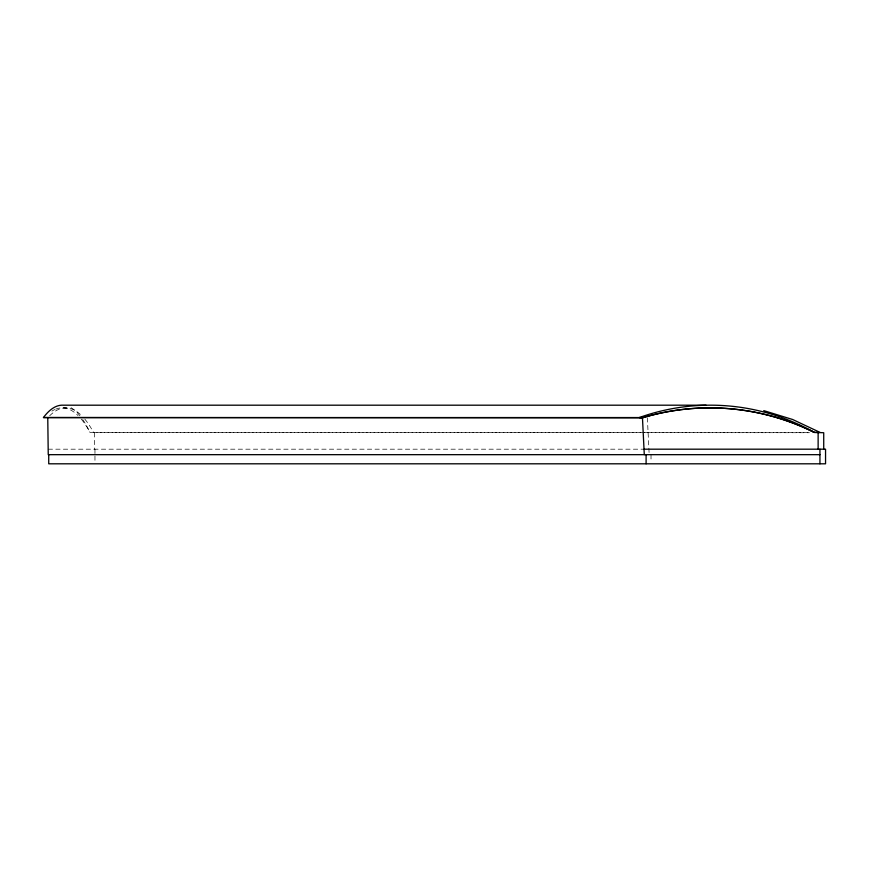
<?xml version="1.0" encoding="UTF-8"?>
<svg xmlns="http://www.w3.org/2000/svg" width="869" height="869" viewBox="0 0 869 869"><rect width="100%" height="100%" fill="white"/><g stroke="black" fill="none" stroke-linecap="round" stroke-linejoin="round"><path stroke-width="0.65" stroke-dasharray="4.34 3.26" d="M63.567 407.941L67.098 407.941M81.284 419.119A235.347 62.503 -90 0 1 89.985 432.425L809.778 432.425M84.804 419.119A235.347 62.503 -90 0 1 93.515 432.425L809.528 432.729M48.175 449.186L642.756 449.186M647.362 417.804L649.121 453.346M651.022 454.672L651.022 461.189M94.96 449.186L94.96 454.672M94.96 455.975L94.96 461.189M94.482 432.729L94.482 449.186M49.652 415.795A235.347 62.503 -90 0 1 81.61 415.61M71.128 407.746A211.764 56.235 -90 0 1 80.469 416.425M82.74 419.521A211.764 56.235 -90 0 1 89.985 432.425M55.746 409.136A235.347 62.503 -90 0 1 78.091 415.61M51.868 411.124A235.347 62.503 -90 0 1 54.78 409.549"/><path stroke-width="1.3" d="M706.052 405.193L63.144 405.193A211.764 56.235 -90 0 0 43.45 417.554L642.463 417.804A235.347 235.021 90 0 1 814.481 432.425L823.725 432.729L823.725 449.186M43.45 417.554L643.103 417.554M814.296 432.425A235.347 235.021 90 0 0 642.278 417.804L639.291 417.554A211.764 211.471 -90 0 1 814.296 432.425L820.075 432.425L792.691 419.521L763.753 410.624M644.016 449.186L825.55 449.186L825.55 463.807L48.729 463.807L48.729 454.672M819.945 454.672L48.251 454.672L47.762 417.804M642.463 417.804L644.287 454.672M819.945 449.186L819.945 463.807M818.131 432.729L818.131 449.186M646.101 454.672L646.101 463.807"/></g></svg>
